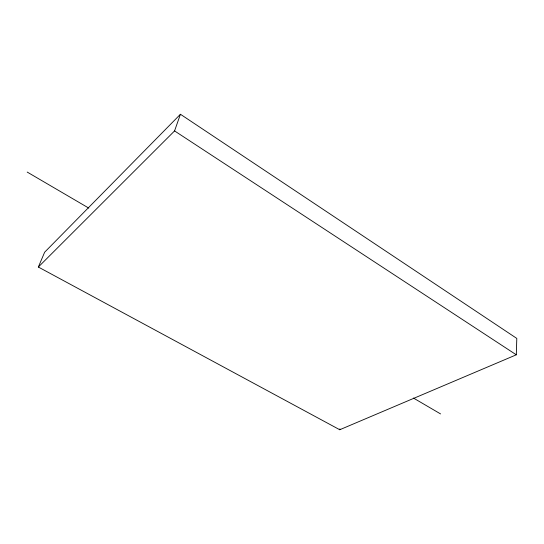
<?xml version="1.0" encoding="UTF-8"?>
<svg xmlns="http://www.w3.org/2000/svg" width="544" height="544" viewBox="0 0 544 544"><rect width="100%" height="100%" fill="white"/><g stroke="black" fill="none" stroke-linecap="round" stroke-linejoin="round"><path stroke-width="0.82" d="M516.304 354.804L516.8 338.422L180.431 114.26L44.649 252.205L38.345 267.029L339.755 429.74L516.304 354.804L174.563 130.92L180.431 114.26M339.755 429.74L339.898 428.842M38.345 267.029L174.563 130.92M27.2 172.067L88.767 208.087M413.447 398.052L440.565 413.916"/></g></svg>
